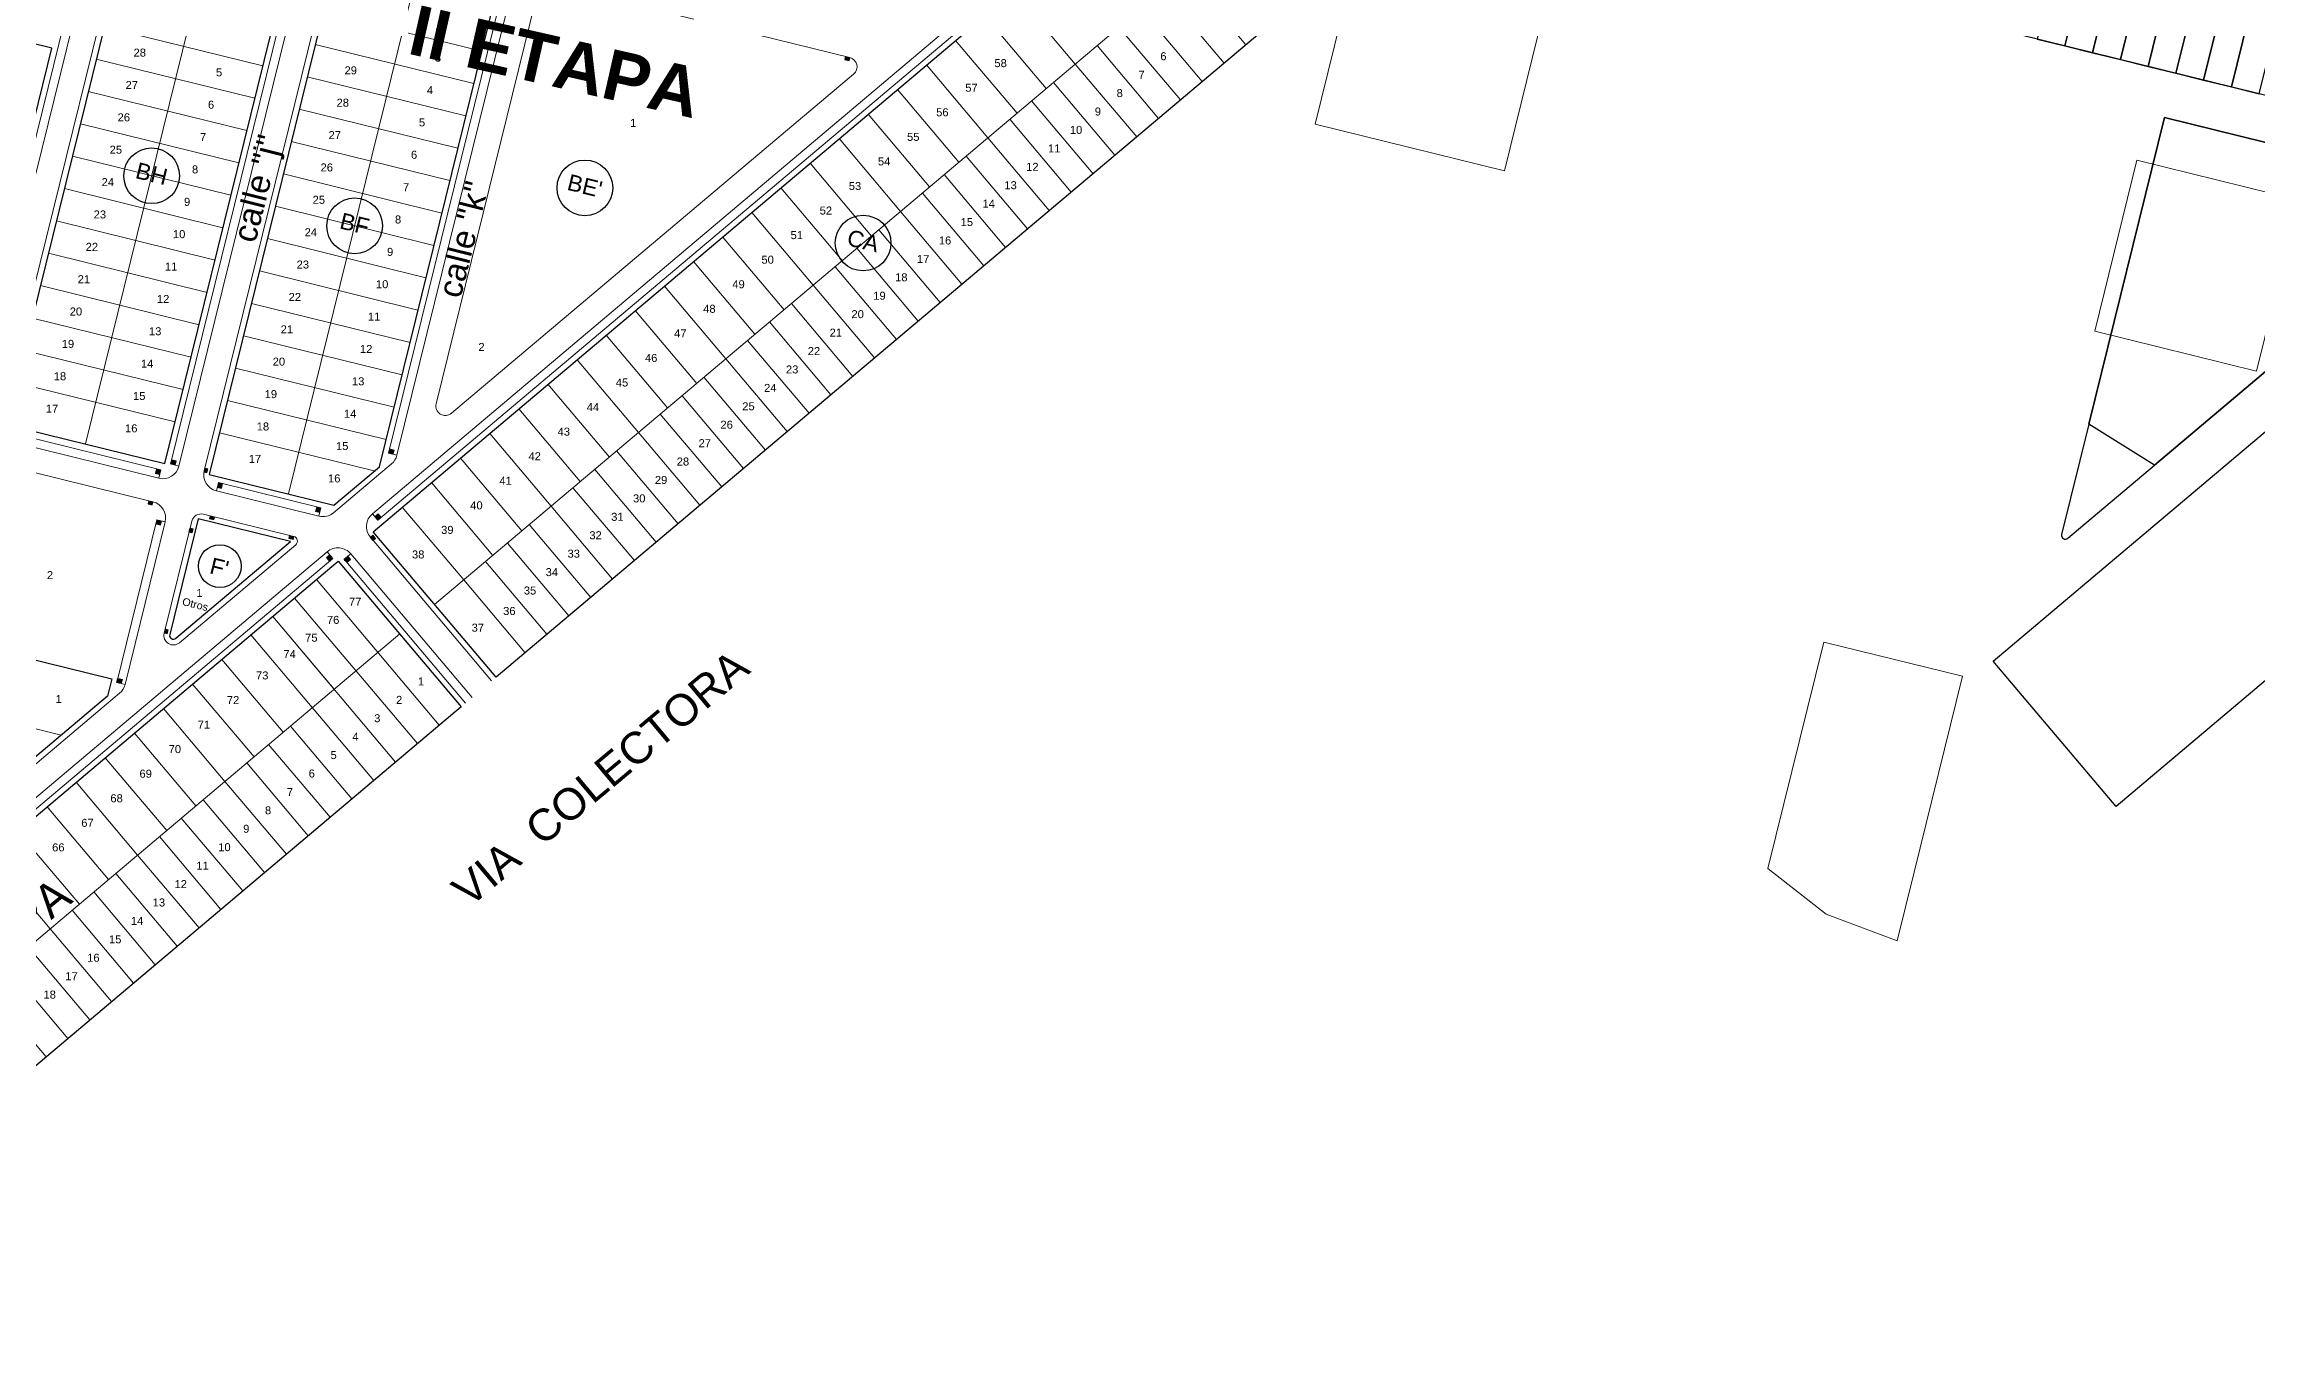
# Model space of a CAD drawing. Header units: millimetres. Extents: x 547073 to 557369, y 9424164 to 9429566.
# Drawn here: x 548640.3 to 549104.9, y 9426686.8 to 9426959.7 of the extents above; entities that cross this region are included whole.
import ezdxf

# ---------------------------------------------------------------- set-up
doc = ezdxf.new("R2010")
doc.units = ezdxf.units.MM
for name, color, linetype, lineweight in [('00 Estacionamientos', 251, 'Continuous', 15), ('00 Lotes', 7, 'Continuous', 15), ('00 Manzana', 170, 'Continuous', 25), ('00 Recreación pública', 94, 'Continuous', 15), ('00 Veredas', 253, 'Continuous', 15), ('cotas', 51, 'Continuous', 25), ('MANZANAS', 1, 'Continuous', 30), ('MB_TEXTO', 7, 'Continuous', 20), ('VIVIENDA', 7, 'Continuous', 30)]:
    doc.layers.add(name, color=color, linetype=linetype, lineweight=lineweight)
for name, color, linetype in [('TEXTO', 5, 'Continuous'), ('TEXTO-CATASTRO', 12, 'Continuous'), ('Y56', 112, 'Continuous')]:
    doc.layers.add(name, color=color, linetype=linetype)
doc.styles.add('COTAS', font='arial.ttf')
doc.styles.add('KBYOZ', font='micross.ttf')
pattern_1 = [(220, (-6120.45241, 7539.05218), (0.0803484512108, -0.0957555553899), [])]
pattern_2 = [(346, (-6120.45241, 7539.05218), (0.0257042014075, 0.1030939209168), [])]
pattern_3 = [(256, (-6120.45241, 7539.05218), (0.1030939209168, -0.0257042014075), [])]
pattern_4 = [(310, (-6120.45241, 7539.05218), (0.0957555553899, 0.0803484512108), [])]

# ---------------------------------------------------------------- blocks, each defined once
blk = doc.blocks.new('A$C7D0267D4')
at = {"layer": 'MANZANAS'}
blk.add_lwpolyline([(425.42, 305.16), (435, 344), (577.94, 308.75), (540.15, 276.87), (425.42, 305.16)], dxfattribs=at)
blk.add_lwpolyline([(455.57, 140.61), (429.78, 171.19), (590.59, 306.86), (639.08, 294.9, 0.009779), (626.25, 284.61), (455.57, 140.61)], format="xyb", dxfattribs=at)
blk.add_lwpolyline([(529.9, 268.22, 0.604772), (529.56, 269.59), (465.74, 285.33), (449.85, 220.9), (444.15, 197.77, 0.72076), (445.44, 196.96), (463.65, 212.32)], format="xyb", close=True, dxfattribs=at)
at = {"layer": 'VIVIENDA'}
for points in [[(449.63, 319.79), (443.8, 321.23), (439.01, 301.81), (444.84, 300.37)], [(455.45, 318.35), (449.63, 319.79), (444.84, 300.37), (450.66, 298.94)], [(461.28, 316.92), (455.45, 318.35), (450.66, 298.94), (456.49, 297.5)], [(467.1, 315.48), (461.28, 316.92), (456.49, 297.5), (462.31, 296.06)], [(472.93, 314.04), (467.1, 315.48), (462.31, 296.06), (468.14, 294.63)], [(478.75, 312.61), (472.93, 314.04), (468.14, 294.63), (473.96, 293.19)], [(484.58, 311.17), (478.75, 312.61), (473.96, 293.19), (479.79, 291.75)]]:
    blk.add_lwpolyline(points, close=True, dxfattribs=at)
blk.add_lwpolyline([(487.35, 310.49), (484.58, 311.17), (479.79, 291.75), (485.62, 290.32), (489.16, 304.7)], dxfattribs=at)
blk.add_lwpolyline([(449.85, 220.9), (465.74, 285.33), (529.56, 269.59, -0.6071), (529.9, 268.22), (463.65, 212.32), (449.85, 220.9)], format="xyb", dxfattribs=at)

msp = doc.modelspace()

# ---------------------------------------------------------------- hatches: boundary and pattern name
h = msp.add_hatch()
h.set_pattern_fill('ANSI31', color=256, scale=0.85, angle=301, style=0)
h.set_pattern_definition(pattern_2)
h.paths.add_polyline_path([(548809.433, 9426956.933), (548808.559, 9426957.149), (548808.4, 9426956.501), (548809.274, 9426956.286)])
h = msp.add_hatch()
h.set_pattern_fill('ANSI31', color=256, scale=0.85, angle=211, style=0)
h.set_pattern_definition(pattern_3)
h.paths.add_polyline_path([(548668.007, 9426872.221), (548667.036, 9426872.461), (548666.821, 9426871.587), (548667.792, 9426871.347)])
h = msp.add_hatch()
h.set_pattern_fill('ANSI31', color=256, scale=0.85, angle=211, style=0)
h.set_pattern_definition(pattern_3)
h.paths.add_polyline_path([(548713.784, 9426874.496), (548712.813, 9426874.736), (548712.597, 9426873.862), (548713.568, 9426873.622)])
h = msp.add_hatch()
h.set_pattern_fill('ANSI31', color=256, scale=0.85, angle=301, style=0)
h.set_pattern_definition(pattern_2)
h.paths.add_polyline_path([(548664.765, 9426870.343), (548663.891, 9426870.558), (548663.651, 9426869.587), (548664.525, 9426869.372)])
h = msp.add_hatch()
h.set_pattern_fill('ANSI31', color=256, scale=0.85, angle=211, style=0)
h.set_pattern_definition(pattern_3)
h.paths.add_polyline_path([(548674.675, 9426870.58), (548674.028, 9426870.739), (548673.886, 9426870.166, 0.0221665), (548673.825, 9426869.862), (548674.459, 9426869.706)])
h = msp.add_hatch()
h.set_pattern_fill('ANSI31', color=256, scale=0.85, angle=301, style=0)
h.set_pattern_definition(pattern_2)
h.paths.add_polyline_path([(548677.751, 9426867.462), (548676.877, 9426867.678), (548676.638, 9426866.707), (548677.512, 9426866.491)])
h = msp.add_hatch()
h.set_pattern_fill('ANSI31', color=256, scale=0.85, angle=301, style=0)
h.set_pattern_definition(pattern_2)
h.paths.add_polyline_path([(548663.118, 9426863.664), (548662.244, 9426863.88), (548662.084, 9426863.233), (548662.958, 9426863.017)])
h = msp.add_hatch()
h.set_pattern_fill('ANSI31', color=256, scale=0.85, angle=301, style=0)
h.set_pattern_definition(pattern_2)
h.paths.add_polyline_path([(548698.393, 9426862.371), (548697.519, 9426862.586), (548697.279, 9426861.615), (548698.153, 9426861.4)])
h = msp.add_hatch()
h.set_pattern_fill('ANSI31', color=256, scale=0.85, angle=211, style=0)
h.set_pattern_definition(pattern_3)
h.paths.add_polyline_path([(548664.899, 9426859.62), (548663.928, 9426859.86), (548663.713, 9426858.986), (548664.684, 9426858.746)])
h = msp.add_hatch()
h.set_pattern_fill('ANSI31', color=256, scale=0.85, angle=211, style=0)
h.set_pattern_definition(pattern_3)
h.paths.add_polyline_path([(548671.567, 9426857.976), (548670.919, 9426858.136), (548670.704, 9426857.262), (548671.351, 9426857.102)])
h = msp.add_hatch()
h.set_pattern_fill('ANSI31', color=256, scale=0.85, angle=301, style=0)
h.set_pattern_definition(pattern_2)
h.paths.add_polyline_path([(548676.027, 9426860.471), (548675.153, 9426860.686), (548674.993, 9426860.039), (548675.867, 9426859.824)])
h = msp.add_hatch()
h.set_pattern_fill('ANSI31', color=256, angle=175, style=0)
h.set_pattern_definition(pattern_1)
h.paths.add_polyline_path([(548710.39, 9426861.108), (548709.702, 9426860.528), (548710.346, 9426859.763), (548711.034, 9426860.344)])
h = msp.add_hatch()
h.set_pattern_fill('ANSI31', color=256, scale=0.85, angle=301, style=0)
h.set_pattern_definition(pattern_2)
h.paths.add_polyline_path([(548692.687, 9426856.362), (548691.813, 9426856.578), (548691.654, 9426855.93), (548692.528, 9426855.715)])
h = msp.add_hatch()
h.set_pattern_fill('ANSI31', color=256, angle=175, style=0)
h.set_pattern_definition(pattern_1)
h.paths.add_polyline_path([(548700.224, 9426852.532), (548699.536, 9426851.951), (548700.181, 9426851.187), (548700.869, 9426851.767)])
h = msp.add_hatch()
h.set_pattern_fill('ANSI31', color=256, angle=265, style=0)
h.set_pattern_definition(pattern_4)
h.paths.add_polyline_path([(548709.277, 9426856.637), (548708.768, 9426856.207), (548709.348, 9426855.519), (548709.857, 9426855.949)])
h = msp.add_hatch()
h.set_pattern_fill('ANSI31', color=256, angle=265, style=0)
h.set_pattern_definition(pattern_4)
h.paths.add_polyline_path([(548704.029, 9426852.209), (548703.264, 9426851.564), (548703.845, 9426850.876), (548704.609, 9426851.521)])
h = msp.add_hatch()
h.set_pattern_fill('ANSI31', color=256, scale=0.85, angle=211, style=0)
h.set_pattern_definition([(256, (-6040.43482, 7496.8289), (0.1030939209168, -0.0257042014075), [])])
h.paths.add_polyline_path([(548666.338, 9426836.776), (548665.691, 9426836.935), (548665.475, 9426836.062), (548666.123, 9426835.902)])
h = msp.add_hatch()
h.set_pattern_fill('ANSI31', color=256, scale=0.85, angle=211, style=0)
h.set_pattern_definition(pattern_3)
h.paths.add_polyline_path([(548656.689, 9426826.328), (548655.718, 9426826.568), (548655.503, 9426825.694), (548656.474, 9426825.455)])

# ---------------------------------------------------------------- linework, layer by layer
at = {"layer": '00 Estacionamientos'}
for p, q in [((548625.944, 9426881.661), (548653.125, 9426991.877)), ((548866.917, 9426994.21), (548709.186, 9426861.139)), ((548668.566, 9426871.147), (548695.748, 9426981.365)), ((548714.345, 9426873.431), (548738.371, 9426970.853)), ((548633.75, 9426876.138), (548664.334, 9426868.595)), ((548676.446, 9426865.93), (548697.962, 9426860.623)), ((548657.25, 9426825.263), (548665.676, 9426859.429)), ((548699.708, 9426853.143), (548596.34, 9426765.935)), ((548730.108, 9426822.537), (548704.64, 9426852.725))]:
    msp.add_line(p, q, dxfattribs=at)
at = {"layer": '00 Lotes'}
for p, q in [((548676.735, 9426988.423), (548648.959, 9426875.797)), ((548722.257, 9426842.078), (548894.177, 9426987.12)), ((548719.358, 9426977.911), (548691.582, 9426865.286)), ((548892.603, 9426959.629), (548879.708, 9426974.914)), ((548856.778, 9426955.569), (548843.883, 9426970.853)), ((548888.017, 9426955.76), (548875.122, 9426971.045)), ((548698.876, 9426966.483), (548732.178, 9426958.27)), ((548850.664, 9426950.41), (548837.769, 9426965.694)), ((548883.431, 9426951.891), (548870.536, 9426967.176)), ((548652.9, 9426963.402), (548686.203, 9426955.189)), ((548697.2, 9426959.687), (548730.502, 9426951.474)), ((548844.549, 9426945.251), (548831.654, 9426960.536)), ((548874.259, 9426944.153), (548861.364, 9426959.438)), ((548878.845, 9426948.022), (548865.95, 9426963.307)), ((548651.224, 9426956.606), (548684.527, 9426948.393)), ((548838.435, 9426940.093), (548825.54, 9426955.377)), ((548869.673, 9426940.284), (548856.778, 9426955.569)), ((548695.524, 9426952.891), (548728.826, 9426944.678)), ((548832.32, 9426934.934), (548819.425, 9426950.219)), ((548865.087, 9426936.415), (548852.192, 9426951.7)), ((548649.548, 9426949.809), (548682.85, 9426941.596)), ((548693.847, 9426946.094), (548727.15, 9426937.881)), ((548860.501, 9426932.546), (548847.606, 9426947.831)), ((548647.872, 9426943.013), (548681.174, 9426934.8)), ((548826.205, 9426929.775), (548813.31, 9426945.06)), ((548855.915, 9426928.677), (548843.02, 9426943.962)), ((548646.196, 9426936.217), (548679.498, 9426928.004)), ((548692.171, 9426939.298), (548725.474, 9426931.085)), ((548820.091, 9426924.617), (548807.196, 9426939.901)), ((548846.744, 9426920.939), (548833.849, 9426936.224)), ((548851.329, 9426924.808), (548838.435, 9426940.093)), ((548690.495, 9426932.501), (548723.797, 9426924.289)), ((548813.976, 9426919.458), (548801.081, 9426934.743)), ((548842.158, 9426917.07), (548829.263, 9426932.355)), ((548644.52, 9426929.42), (548677.822, 9426921.207)), ((548807.862, 9426914.299), (548794.967, 9426929.584)), ((548837.572, 9426913.201), (548824.677, 9426928.486)), ((548642.844, 9426922.624), (548676.146, 9426914.411)), ((548688.819, 9426925.705), (548722.121, 9426917.492)), ((548801.747, 9426909.141), (548788.852, 9426924.425)), ((548832.986, 9426909.332), (548820.091, 9426924.617)), ((548687.143, 9426918.909), (548720.445, 9426910.696)), ((548795.632, 9426903.982), (548782.737, 9426919.267)), ((548828.4, 9426905.463), (548815.505, 9426920.748)), ((548641.168, 9426915.828), (548674.47, 9426907.615)), ((548789.518, 9426898.823), (548776.623, 9426914.108)), ((548819.228, 9426897.725), (548806.333, 9426913.01)), ((548823.814, 9426901.594), (548810.919, 9426916.879)), ((548639.492, 9426909.031), (548672.794, 9426900.818)), ((548685.467, 9426912.112), (548718.769, 9426903.899)), ((548783.403, 9426893.665), (548770.508, 9426908.949)), ((548814.642, 9426893.856), (548801.747, 9426909.141)), ((548683.791, 9426905.316), (548717.093, 9426897.103)), ((548777.289, 9426888.506), (548764.394, 9426903.791)), ((548810.056, 9426889.987), (548797.161, 9426905.272)), ((548637.816, 9426902.235), (548671.118, 9426894.022)), ((548805.47, 9426886.118), (548792.575, 9426901.403)), ((548636.139, 9426895.438), (548669.442, 9426887.226)), ((548682.115, 9426898.52), (548715.417, 9426890.307)), ((548771.174, 9426883.348), (548758.279, 9426898.632)), ((548800.884, 9426882.249), (548787.989, 9426897.534)), ((548680.439, 9426891.723), (548713.741, 9426883.51)), ((548777.954, 9426862.904), (548752.164, 9426893.473)), ((548791.712, 9426874.511), (548778.817, 9426889.796)), ((548796.298, 9426878.38), (548783.403, 9426893.665)), ((548634.463, 9426888.642), (548667.766, 9426880.429)), ((548758.945, 9426873.03), (548746.05, 9426888.315)), ((548787.126, 9426870.642), (548774.231, 9426885.927)), ((548678.762, 9426884.927), (548712.065, 9426876.714)), ((548752.83, 9426867.872), (548739.935, 9426883.156)), ((548782.54, 9426866.773), (548769.645, 9426882.058)), ((548677.086, 9426878.13), (548709.589, 9426870.115)), ((548746.716, 9426862.713), (548733.821, 9426877.997)), ((548740.601, 9426857.554), (548727.706, 9426872.839)), ((548773.368, 9426859.035), (548760.473, 9426874.32)), ((548734.486, 9426852.396), (548721.591, 9426867.68)), ((548764.196, 9426851.297), (548751.301, 9426866.582)), ((548768.782, 9426855.166), (548755.887, 9426870.451)), ((548728.372, 9426847.237), (548715.477, 9426862.521)), ((548759.611, 9426847.428), (548746.716, 9426862.713)), ((548755.025, 9426843.559), (548742.13, 9426858.844)), ((548771.84, 9426857.746), (548771.843, 9426857.742)), ((548750.439, 9426839.69), (548737.544, 9426854.975)), ((548745.853, 9426835.821), (548732.958, 9426851.106)), ((548718.646, 9426812.862), (548692.853, 9426843.435)), ((548723.232, 9426816.731), (548697.439, 9426847.304)), ((548741.267, 9426831.952), (548728.372, 9426847.237)), ((548701.162, 9426824.278), (548688.265, 9426839.564)), ((548714.06, 9426808.993), (548688.267, 9426839.566)), ((548714.921, 9426835.886), (548610.175, 9426747.515)), ((548709.474, 9426805.124), (548683.681, 9426835.697)), ((548690.463, 9426815.251), (548677.566, 9426830.538)), ((548684.348, 9426810.093), (548671.452, 9426825.379)), ((548617.799, 9426821.07), (548643.843, 9426814.648)), ((548678.234, 9426804.934), (548665.337, 9426820.221)), ((548704.888, 9426801.255), (548691.992, 9426816.541)), ((548672.119, 9426799.775), (548659.222, 9426815.062)), ((548700.302, 9426797.386), (548687.406, 9426812.672)), ((548666.004, 9426794.617), (548653.108, 9426809.903)), ((548695.716, 9426793.517), (548682.82, 9426808.803)), ((548659.89, 9426789.458), (548646.993, 9426804.745)), ((548691.13, 9426789.648), (548678.234, 9426804.934)), ((548653.775, 9426784.3), (548640.879, 9426799.586)), ((548681.958, 9426781.91), (548669.062, 9426797.196)), ((548686.544, 9426785.779), (548673.648, 9426801.065)), ((548647.661, 9426779.141), (548634.764, 9426794.427)), ((548677.372, 9426778.041), (548664.476, 9426793.327)), ((548641.546, 9426773.982), (548628.649, 9426789.269)), ((548672.786, 9426774.172), (548659.89, 9426789.458)), ((548668.2, 9426770.303), (548655.304, 9426785.589)), ((548663.614, 9426766.434), (548650.718, 9426781.72)), ((548654.442, 9426758.696), (548641.546, 9426773.982)), ((548659.028, 9426762.565), (548646.132, 9426777.851)), ((548649.856, 9426754.827), (548636.96, 9426770.113)), ((548645.271, 9426750.958), (548632.374, 9426766.244)), ((548640.685, 9426747.089), (548627.788, 9426762.375))]:
    msp.add_line(p, q, dxfattribs=at)
at = {"layer": '00 Manzana'}
for points in [[(548660.084, 9426992.529), (548632.308, 9426879.904), (548665.611, 9426871.691), (548693.386, 9426984.317), (548660.084, 9426992.529)], [(548702.707, 9426982.018), (548674.931, 9426869.392), (548701.087, 9426862.942), (548710.66, 9426871.018), (548736.009, 9426973.805), (548702.707, 9426982.018)], [(548608.601, 9426967.117), (548589.685, 9426890.415), (548622.988, 9426882.203), (548641.904, 9426958.904), (548608.601, 9426967.117)], [(548654.453, 9426826.447), (548653.566, 9426822.85), (548610.839, 9426786.803), (548609.553, 9426787.633), (548621.15, 9426834.659), (548654.453, 9426826.447)]]:
    msp.add_lwpolyline(points, dxfattribs=at)
for points in [[(548735.155, 9426826.79), (548709.362, 9426857.363), (548870.18, 9426993.038), (548918.667, 9426981.08, 0.0097788), (548905.84, 9426970.789), (548735.155, 9426826.79)], [(548702.025, 9426851.172), (548727.818, 9426820.6), (548621.849, 9426731.198, -0.1239611), (548491.327, 9426686.829), (548501.517, 9426728.15, 0.1071334), (548598.068, 9426763.469), (548702.025, 9426851.172)]]:
    msp.add_lwpolyline(points, format="xyb", dxfattribs=at)
msp.add_lwpolyline([(548692.018, 9426855.291), (548672.633, 9426860.072), (548666.64, 9426835.774, 0.7265876), (548667.933, 9426834.971), (548692.018, 9426855.291)], format="xyb", close=True, dxfattribs=at)
at = {"layer": '00 Recreación pública'}
for points in [[(548915.281, 9426975.938), (548955.03, 9426966.135), (548946.889, 9426933.125), (548907.14, 9426942.927), (548915.281, 9426975.938)], [(549079.695, 9426935.391), (549113.677, 9426927.01), (549104.818, 9426891.087), (549070.836, 9426899.467), (549079.695, 9426935.391)], [(549029.367, 9426771.41), (549032.937, 9426785.888), (549043.078, 9426827.006), (549013.951, 9426834.189), (549002.223, 9426786.636), (549014.457, 9426777.07), (549029.367, 9426771.41)]]:
    msp.add_lwpolyline(points, dxfattribs=at)
at = {"layer": '00 Veredas'}
for p, q in [((548624.196, 9426882.092), (548651.377, 9426992.308)), ((548658.727, 9426992.04), (548631.187, 9426880.367)), ((548868.077, 9426992.835), (548710.346, 9426859.763)), ((548666.819, 9426871.579), (548694, 9426981.796)), ((548701.35, 9426981.528), (548673.886, 9426870.166)), ((548712.597, 9426873.862), (548736.623, 9426971.284)), ((548722.57, 9426884.23), (548743.973, 9426971.017)), ((548746.394, 9426972.48), (548809.433, 9426956.933)), ((548808.559, 9426957.149), (548808.4, 9426956.501)), ((548808.4, 9426956.501), (548809.274, 9426956.286)), ((548809.433, 9426956.933), (548809.274, 9426956.286)), ((548725.801, 9426882.222), (548810.244, 9426953.463)), ((548634.181, 9426877.885), (548664.765, 9426870.343)), ((548631.076, 9426871.566), (548663.116, 9426863.665)), ((548668.57, 9426871.155), (548666.822, 9426871.586)), ((548668.007, 9426872.221), (548667.038, 9426872.46)), ((548667.79, 9426871.339), (548668.007, 9426872.221)), ((548701.057, 9426861.346), (548713.204, 9426871.594)), ((548714.345, 9426873.431), (548712.597, 9426873.862)), ((548713.784, 9426874.496), (548712.813, 9426874.736)), ((548713.568, 9426873.622), (548713.784, 9426874.496)), ((548663.651, 9426869.587), (548663.891, 9426870.558)), ((548663.651, 9426869.587), (548664.525, 9426869.372)), ((548664.334, 9426868.595), (548664.765, 9426870.343)), ((548674.459, 9426869.706), (548673.812, 9426869.865)), ((548674.675, 9426870.58), (548674.028, 9426870.739)), ((548674.459, 9426869.706), (548674.675, 9426870.58)), ((548676.446, 9426865.93), (548676.877, 9426867.678)), ((548676.638, 9426866.707), (548677.512, 9426866.491)), ((548676.877, 9426867.678), (548698.393, 9426862.371)), ((548677.512, 9426866.491), (548677.751, 9426867.462)), ((548662.244, 9426863.88), (548662.084, 9426863.233)), ((548662.084, 9426863.233), (548662.958, 9426863.017)), ((548663.118, 9426863.664), (548662.958, 9426863.017)), ((548697.279, 9426861.615), (548697.519, 9426862.586)), ((548697.962, 9426860.623), (548698.393, 9426862.371)), ((548655.503, 9426825.694), (548663.928, 9426859.86)), ((548664.684, 9426858.746), (548663.713, 9426858.986)), ((548665.676, 9426859.429), (548663.928, 9426859.86)), ((548664.684, 9426858.746), (548664.899, 9426859.62)), ((548671.276, 9426859.583), (548665.475, 9426836.061)), ((548671.351, 9426857.102), (548670.704, 9426857.262)), ((548671.567, 9426857.976), (548670.919, 9426858.136)), ((548671.351, 9426857.102), (548671.567, 9426857.976)), ((548692.687, 9426856.362), (548673.697, 9426861.046)), ((548675.153, 9426860.686), (548674.993, 9426860.039)), ((548674.993, 9426860.039), (548675.867, 9426859.824)), ((548676.027, 9426860.471), (548675.867, 9426859.824)), ((548697.279, 9426861.615), (548698.153, 9426861.4)), ((548709.186, 9426861.139), (548710.346, 9426859.763)), ((548710.39, 9426861.108), (548709.702, 9426860.528)), ((548710.39, 9426861.108), (548711.034, 9426860.344)), ((548668.707, 9426834.053), (548693.093, 9426854.627)), ((548691.813, 9426856.578), (548691.654, 9426855.93)), ((548691.654, 9426855.93), (548692.528, 9426855.715)), ((548692.687, 9426856.362), (548692.528, 9426855.715)), ((548700.224, 9426852.532), (548699.536, 9426851.951)), ((548699.708, 9426853.143), (548700.869, 9426851.767)), ((548704.64, 9426852.725), (548703.264, 9426851.564)), ((548708.768, 9426856.207), (548709.277, 9426856.637)), ((548734.236, 9426826.019), (548708.768, 9426856.207)), ((548709.857, 9426855.949), (548709.277, 9426856.637)), ((548709.348, 9426855.519), (548709.857, 9426855.949)), ((548700.869, 9426851.767), (548597.407, 9426764.481)), ((548699.536, 9426851.951), (548700.181, 9426851.187)), ((548728.732, 9426821.376), (548703.264, 9426851.564)), ((548704.609, 9426851.521), (548703.845, 9426850.876)), ((548704.609, 9426851.521), (548704.029, 9426852.209)), ((548666.123, 9426835.902), (548665.475, 9426836.062)), ((548666.338, 9426836.776), (548665.691, 9426836.935)), ((548666.123, 9426835.902), (548666.338, 9426836.776)), ((548657.25, 9426825.263), (548655.503, 9426825.694)), ((548656.689, 9426826.328), (548655.718, 9426826.568)), ((548656.474, 9426825.455), (548656.689, 9426826.328)), ((548611.613, 9426785.886), (548656.109, 9426823.426))]:
    msp.add_line(p, q, dxfattribs=at)
for centre, radius, start, end in [((548808.954, 9426954.991), 2, 310.15286, 76.14628), ((548724.512, 9426883.751), 2, 166.14628, 310.15286), ((548665.172, 9426871.993), 3.5, 256.14628, 346.14628), ((548710.947, 9426874.269), 3.5, 310.15286, 346.14628), ((548677.284, 9426869.328), 3.5, 166.14628, 256.14418), ((548662.278, 9426860.267), 3.5, 346.14698, 76.14628), ((548673.218, 9426859.104), 2, 76.14628, 166.14628), ((548698.8, 9426864.021), 3.5, 256.14418, 310.15286), ((548711.443, 9426858.464), 3.5, 130.15304, 220.15285), ((548692.448, 9426855.391), 1, 310.15304, 76.14628), ((548701.965, 9426850.468), 3.5, 40.15285, 130.15304), ((548667.417, 9426835.583), 2, 166.14628, 310.15286), ((548667.417, 9426835.582), 0.8, 166.14628, 310.15304), ((548653.852, 9426826.101), 3.5, 310.15286, 346.14698)]:
    msp.add_arc(centre, radius, start, end, dxfattribs=at)
at = {"layer": 'TEXTO-CATASTRO'}
for centre, radius in [((548662.846, 9426932.109), 5.85), ((548753.81, 9426929.565), 5.85), ((548705.469, 9426921.597), 5.85), ((548812.234, 9426917.988), 5.85), ((548677.156, 9426850.133), 4.503)]:
    msp.add_circle(centre, radius, dxfattribs=at)

# ---------------------------------------------------------------- block references
at = {"layer": 'cotas', "lineweight": 80}
msp.add_blockref('A$C7D0267D4', (548619.741, 9426659.011), dxfattribs=at)

# ---------------------------------------------------------------- texts
at = {"insert": (548610.351, 9426759.079), "char_height": 7, "attachment_point": 1, "rotation": 39.36095}
msp.add_mtext_dynamic_manual_height_columns('III ETAPA', width=89.24565, gutter_width=12.5, heights=[0], dxfattribs=at)
at = {"layer": 'MB_TEXTO', "style": 'COTAS'}
msp.add_text('VIA  COLECTORA', height=6.60442, rotation=39.95039, dxfattribs=at).set_placement((548729.515, 9426778.265))
at = {"layer": 'TEXTO', "color": 7, "attachment_point": 5, "style": 'KBYOZ'}
for s, insert, char_height, width, rotation in [('calle "j"', (548685.665, 9426929.268), 5, 252.11877, 76), ('calle "k"', (548728.288, 9426918.757), 5, 252.11877, 76), ('Otros', (548671.992, 9426842.1), 1.6128, 19.94605, 346)]:
    msp.add_mtext(s, dxfattribs=dict(at, insert=insert, char_height=char_height, width=width, rotation=rotation))
at = {"layer": 'TEXTO-CATASTRO', "attachment_point": 5, "style": 'KBYOZ'}
for s, insert, char_height, width, rotation in [('28', (548660.352, 9426957.963), 1.68, 0.000122, 0.08064), ('5', (548676.993, 9426953.816), 1.68, 0.000122, 0.08064), ('29', (548704.648, 9426954.236), 1.68, 0.000122, 0.08064), ('3', (548722.968, 9426956.898), 1.68, 0.000122, 0.08064), ('58', (548841.102, 9426955.746), 1.68, 0.000122, 0.08064), ('6', (548875.286, 9426957.2), 1.68, 0.000122, 0.08064), ('27', (548658.676, 9426951.167), 1.68, 0.000122, 0.08064), ('4', (548721.292, 9426950.101), 1.68, 0.000122, 0.08064), ('57', (548834.987, 9426950.587), 1.68, 0.000122, 0.08064), ('8', (548866.114, 9426949.462), 1.68, 0.000122, 0.08064), ('7', (548870.7, 9426953.331), 1.68, 0.000122, 0.08064), ('6', (548675.317, 9426947.02), 1.68, 0.000122, 0.08064), ('28', (548702.972, 9426947.439), 1.68, 0.000122, 0.08064), ('56', (548828.873, 9426945.429), 1.68, 0.000122, 0.08064), ('9', (548861.528, 9426945.593), 1.68, 0.000122, 0.08064), ('26', (548657, 9426944.37), 1.68, 0.000122, 0.08064), ('7', (548673.641, 9426940.224), 1.68, 0.000122, 0.08064), ('27', (548701.296, 9426940.643), 1.68, 0.000122, 0.08064), ('5', (548719.616, 9426943.305), 1.68, 0.000122, 0.08064), ('1', (548763.952, 9426943.208), 1.68, 0.000122, 0.08064), ('55', (548822.758, 9426940.27), 1.68, 0.000122, 0.08064), ('10', (548856.942, 9426941.724), 1.68, 0.000122, 0.08064), ('25', (548655.324, 9426937.574), 1.68, 0.000122, 0.08064), ('6', (548717.94, 9426936.508), 1.68, 0.000122, 0.08064), ('11', (548852.356, 9426937.855), 1.68, 0.000122, 0.08064), ('24', (548653.647, 9426930.777), 1.68, 0.000122, 0.08064), ('BH', (548662.849, 9426932.547), 3.4214, 0.000158, 346.25424), ('8', (548671.965, 9426933.427), 1.68, 0.000122, 0.08064), ('26', (548699.62, 9426933.847), 1.68, 0.000122, 0.08064), ("BE'", (548753.814, 9426930.003), 3.4214, 0.000158, 346.25424), ('54', (548816.643, 9426935.111), 1.68, 0.000122, 0.08064), ('12', (548847.77, 9426933.986), 1.68, 0.000122, 0.08064), ('9', (548670.289, 9426926.631), 1.68, 0.000122, 0.08064), ('25', (548697.944, 9426927.05), 1.68, 0.000122, 0.08064), ('7', (548716.264, 9426929.712), 1.68, 0.000122, 0.08064), ('53', (548810.529, 9426929.953), 1.68, 0.000122, 0.08064), ('14', (548838.598, 9426926.248), 1.68, 0.000122, 0.08064), ('13', (548843.184, 9426930.117), 1.68, 0.000122, 0.08064), ('23', (548651.971, 9426923.981), 1.68, 0.000122, 0.08064), ('BF', (548705.472, 9426922.035), 3.4214, 0.000158, 346.25424), ('8', (548714.588, 9426922.916), 1.68, 0.000122, 0.08064), ('52', (548804.414, 9426924.794), 1.68, 0.000122, 0.08064), ('15', (548834.012, 9426922.379), 1.68, 0.000122, 0.08064), ('22', (548650.295, 9426917.185), 1.68, 0.000122, 0.08064), ('10', (548668.613, 9426919.835), 1.68, 0.000122, 0.08064), ('24', (548696.268, 9426920.254), 1.68, 0.000122, 0.08064), ('51', (548798.3, 9426919.635), 1.68, 0.000122, 0.08064), ('CA', (548812.24, 9426918.428), 3.4214, 0.000158, 346.25424), ('16', (548829.427, 9426918.51), 1.68, 0.000122, 0.08064), ('11', (548666.936, 9426913.038), 1.68, 0.000122, 0.08064), ('23', (548694.591, 9426913.457), 1.68, 0.000122, 0.08064), ('9', (548712.912, 9426916.119), 1.68, 0.000122, 0.08064), ('50', (548792.185, 9426914.477), 1.68, 0.000122, 0.08064), ('17', (548824.841, 9426914.641), 1.68, 0.000122, 0.08064), ('21', (548648.619, 9426910.388), 1.68, 0.000122, 0.08064), ('10', (548711.236, 9426909.323), 1.68, 0.000122, 0.08064), ('49', (548786.07, 9426909.318), 1.68, 0.000122, 0.08064), ('18', (548820.255, 9426910.772), 1.68, 0.000122, 0.08064), ('20', (548646.943, 9426903.592), 1.68, 0.000122, 0.08064), ('12', (548665.26, 9426906.242), 1.68, 0.000122, 0.08064), ('22', (548692.915, 9426906.661), 1.68, 0.000122, 0.08064), ('48', (548779.956, 9426904.159), 1.68, 0.000122, 0.08064), ('20', (548811.083, 9426903.035), 1.68, 0.000122, 0.08064), ('20', (548811.084, 9426903.036), 1.68, 0.000122, 0.08064), ('19', (548815.669, 9426906.904), 1.68, 0.000122, 0.08064), ('19', (548815.67, 9426906.905), 1.68, 0.000122, 0.08064), ('13', (548663.584, 9426899.445), 1.68, 0.000122, 0.08064), ('21', (548691.239, 9426899.865), 1.68, 0.000122, 0.08064), ('11', (548709.559, 9426902.527), 1.68, 0.000122, 0.08064), ('47', (548773.841, 9426899.001), 1.68, 0.000122, 0.08064), ('21', (548806.497, 9426899.166), 1.68, 0.000122, 0.08064), ('21', (548806.498, 9426899.167), 1.68, 0.000122, 0.08064), ('19', (548645.267, 9426896.796), 1.68, 0.000122, 0.08064), ('12', (548707.883, 9426895.73), 1.68, 0.000122, 0.08064), ('2', (548732.097, 9426896.146), 1.68, 0.000122, 0.08064), ('46', (548767.727, 9426893.842), 1.68, 0.000122, 0.08064), ('22', (548801.911, 9426895.297), 1.68, 0.000122, 0.08064), ('22', (548801.912, 9426895.298), 1.68, 0.000122, 0.08064), ('18', (548643.591, 9426889.999), 1.68, 0.000122, 0.08064), ('14', (548661.908, 9426892.649), 1.68, 0.000122, 0.08064), ('20', (548689.563, 9426893.068), 1.68, 0.000122, 0.08064), ('13', (548706.207, 9426888.934), 1.68, 0.000122, 0.08064), ('23', (548797.325, 9426891.428), 1.68, 0.000122, 0.08064), ('23', (548797.326, 9426891.429), 1.68, 0.000122, 0.08064), ('15', (548660.232, 9426885.853), 1.68, 0.000122, 0.08064), ('19', (548687.881, 9426886.244), 1.68, 0.000122, 0.08064), ('45', (548761.612, 9426888.683), 1.68, 0.000122, 0.08064), ('24', (548792.739, 9426887.559), 1.68, 0.000122, 0.08064), ('24', (548792.74, 9426887.56), 1.68, 0.000122, 0.08064), ('17', (548641.915, 9426883.203), 1.68, 0.000122, 0.08064), ('18', (548686.205, 9426879.447), 1.68, 0.000122, 0.08064), ('14', (548704.531, 9426882.138), 1.68, 0.000122, 0.08064), ('44', (548755.498, 9426883.524), 1.68, 0.000122, 0.08064), ('26', (548783.567, 9426879.821), 1.68, 0.000122, 0.08064), ('26', (548783.569, 9426879.822), 1.68, 0.000122, 0.08064), ('25', (548788.153, 9426883.69), 1.68, 0.000122, 0.08064), ('25', (548788.155, 9426883.691), 1.68, 0.000122, 0.08064), ('16', (548658.556, 9426879.056), 1.68, 0.000122, 0.08064), ('15', (548702.855, 9426875.341), 1.68, 0.000122, 0.08064), ('43', (548749.383, 9426878.366), 1.68, 0.000122, 0.08064), ('27', (548778.981, 9426875.952), 1.68, 0.000122, 0.08064), ('27', (548778.983, 9426875.953), 1.68, 0.000122, 0.08064), ('17', (548684.529, 9426872.651), 1.68, 0.000122, 0.08064), ('42', (548743.268, 9426873.208), 1.68, 0.000122, 0.08064), ('28', (548774.395, 9426872.083), 1.68, 0.000122, 0.08064), ('28', (548774.397, 9426872.084), 1.68, 0.000122, 0.08064), ('16', (548701.179, 9426868.545), 1.68, 0.000122, 0.08064), ('41', (548737.154, 9426868.049), 1.68, 0.000122, 0.08064), ('29', (548769.809, 9426868.214), 1.68, 0.000122, 0.08064), ('29', (548769.811, 9426868.215), 1.68, 0.000122, 0.08064), ('40', (548731.039, 9426862.89), 1.68, 0.000122, 0.08064), ('30', (548765.223, 9426864.345), 1.68, 0.000122, 0.08064), ('30', (548765.225, 9426864.346), 1.68, 0.000122, 0.08064), ('39', (548724.924, 9426857.732), 1.68, 0.000122, 0.08064), ('32', (548756.051, 9426856.607), 1.68, 0.000122, 0.08064), ('32', (548756.053, 9426856.608), 1.68, 0.000122, 0.08064), ('31', (548760.637, 9426860.476), 1.68, 0.000122, 0.08064), ('31', (548760.639, 9426860.477), 1.68, 0.000122, 0.08064), ('38', (548718.81, 9426852.573), 1.68, 0.000122, 0.08064), ('33', (548751.465, 9426852.738), 1.68, 0.000122, 0.08064), ('33', (548751.467, 9426852.739), 1.68, 0.000122, 0.08064), ('2', (548641.495, 9426848.252), 1.68, 0.000122, 0.08064), ("F'", (548677.078, 9426849.873), 3.4214, 0.000158, 346.25424), ('34', (548746.879, 9426848.869), 1.68, 0.000122, 0.08064), ('34', (548746.881, 9426848.87), 1.68, 0.000122, 0.08064), ('1', (548672.885, 9426844.505), 1.68, 0.000122, 0.08064), ('77', (548705.589, 9426842.667), 1.68, 0.000122, 0.08064), ('35', (548742.294, 9426845), 1.68, 0.000122, 0.08064), ('35', (548742.295, 9426845.001), 1.68, 0.000122, 0.08064), ('76', (548700.953, 9426838.83), 1.68, 0.000122, 0.08064), ('36', (548737.951, 9426840.7), 1.68, 0.000122, 0.08064), ('36', (548737.952, 9426840.702), 1.68, 0.000122, 0.08064), ('75', (548696.375, 9426835.1), 1.68, 0.000122, 0.08064), ('37', (548731.33, 9426837.197), 1.68, 0.000122, 0.08064), ('74', (548691.809, 9426831.659), 1.68, 0.000122, 0.08064), ('73', (548686.053, 9426827.165), 1.68, 0.000122, 0.08064), ('1', (548719.396, 9426825.917), 1.68, 0.000122, 0.08064), ('1', (548643.323, 9426822.223), 1.68, 0.000122, 0.08064), ('72', (548679.938, 9426822.007), 1.68, 0.000122, 0.08064), ('2', (548714.81, 9426822.047), 1.68, 0.000122, 0.08064), ('71', (548673.823, 9426816.848), 1.68, 0.000122, 0.08064), ('3', (548710.223, 9426818.177), 1.68, 0.000122, 0.08064), ('70', (548667.709, 9426811.689), 1.68, 0.000122, 0.08064), ('5', (548701.051, 9426810.439), 1.68, 0.000122, 0.08064), ('4', (548705.637, 9426814.308), 1.68, 0.000122, 0.08064), ('69', (548661.594, 9426806.531), 1.68, 0.000122, 0.08064), ('6', (548696.465, 9426806.57), 1.68, 0.000122, 0.08064), ('68', (548655.48, 9426801.372), 1.68, 0.000122, 0.08064), ('7', (548691.879, 9426802.701), 1.68, 0.000122, 0.08064), ('67', (548649.365, 9426796.213), 1.68, 0.000122, 0.08064), ('8', (548687.293, 9426798.832), 1.68, 0.000122, 0.08064), ('9', (548682.707, 9426794.963), 1.68, 0.000122, 0.08064), ('66', (548643.25, 9426791.055), 1.68, 0.000122, 0.08064), ('11', (548673.535, 9426787.225), 1.68, 0.000122, 0.08064), ('10', (548678.121, 9426791.094), 1.68, 0.000122, 0.08064), ('12', (548668.949, 9426783.356), 1.68, 0.000122, 0.08064), ('13', (548664.363, 9426779.487), 1.68, 0.000122, 0.08064), ('14', (548659.777, 9426775.618), 1.68, 0.000122, 0.08064), ('15', (548655.191, 9426771.749), 1.68, 0.000122, 0.08064), ('17', (548646.019, 9426764.011), 1.68, 0.000122, 0.08064), ('16', (548650.605, 9426767.88), 1.68, 0.000122, 0.08064), ('18', (548641.433, 9426760.142), 1.68, 0.000122, 0.08064)]:
    msp.add_mtext(s, dxfattribs=dict(at, insert=insert, char_height=char_height, width=width, rotation=rotation))
at = {"layer": 'Y56', "color": 7, "insert": (548718.588, 9426968.073), "char_height": 10.5, "attachment_point": 1, "rotation": 347.22282}
msp.add_mtext_dynamic_manual_height_columns('{\\fArial|b1|i0|c0|p34;II ETAPA}', width=161.69173, gutter_width=12.5, heights=[0], dxfattribs=at)

doc.saveas('drawing.dxf')
